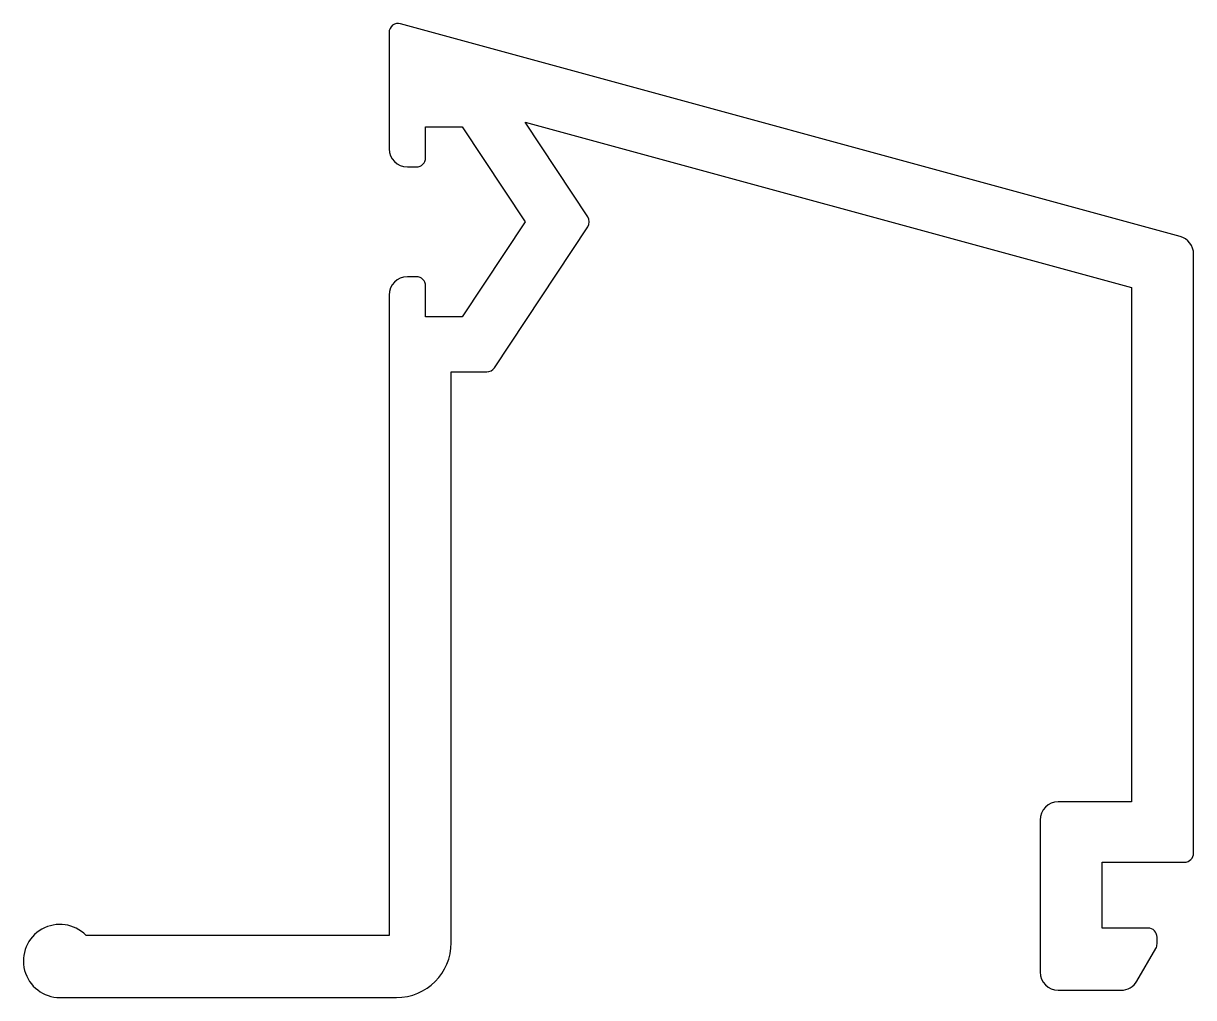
# Model space of a CAD drawing. Extents: x 1726.5 to 1758.5, y 2112.8 to 2139.4.
import ezdxf

# ---------------------------------------------------------------- set-up
doc = ezdxf.new("R2010")
doc.units = 0
doc.layers.add('DIMENSION__ISO_', color=7, linetype='CONTINUOUS')

msp = doc.modelspace()

# ---------------------------------------------------------------- linework, layer by layer
at = {"layer": 'DIMENSION__ISO_'}
for p, q in [((1758.147, 2133.618), (1736.831, 2139.431)), ((1736.515, 2139.19), (1736.515, 2136.017)), ((1741.948, 2134.156), (1740.233, 2136.741)), ((1740.233, 2136.741), (1756.816, 2132.219)), ((1737.515, 2136.617), (1738.515, 2136.617)), ((1737.515, 2135.767), (1737.515, 2136.617)), ((1738.515, 2136.617), (1740.24, 2134.017)), ((1737.015, 2135.517), (1737.265, 2135.517)), ((1740.24, 2134.017), (1738.515, 2131.417)), ((1739.395, 2130.029), (1741.948, 2133.879)), ((1758.516, 2116.767), (1758.516, 2133.135)), ((1737.265, 2132.517), (1737.015, 2132.517)), ((1737.515, 2131.417), (1737.515, 2132.267)), ((1756.816, 2132.219), (1756.816, 2118.167)), ((1736.515, 2132.017), (1736.515, 2114.517)), ((1738.515, 2131.417), (1737.515, 2131.417)), ((1738.215, 2114.317), (1738.215, 2129.917)), ((1738.215, 2129.917), (1739.186, 2129.917)), ((1756.816, 2118.167), (1754.816, 2118.167)), ((1754.316, 2117.667), (1754.316, 2113.517)), ((1756.016, 2116.517), (1758.266, 2116.517)), ((1756.016, 2114.717), (1756.016, 2116.517)), ((1757.266, 2114.717), (1756.016, 2114.717)), ((1736.515, 2114.517), (1728.23, 2114.517)), ((1757.516, 2114.284), (1757.516, 2114.467)), ((1756.967, 2113.267), (1757.482, 2114.159)), ((1754.816, 2113.017), (1756.534, 2113.017)), ((1727.516, 2112.817), (1736.715, 2112.817))]:
    msp.add_line(p, q, dxfattribs=at)
for centre, radius, start, end in [((1736.765, 2139.19), 0.25, 74.745, 180), ((1737.015, 2136.017), 0.5, 180, 270), ((1737.265, 2135.767), 0.25, 270, 360), ((1741.74, 2134.017), 0.25, 326.4496, 33.5504), ((1758.016, 2133.135), 0.5, 0, 74.745), ((1737.015, 2132.017), 0.5, 90, 180), ((1737.265, 2132.267), 0.25, 360, 90), ((1739.186, 2130.167), 0.25, 270, 326.4496), ((1754.816, 2117.667), 0.5, 90, 180), ((1758.266, 2116.767), 0.25, 270, 0), ((1727.516, 2113.817), 1, 44.427, 270), ((1757.266, 2114.467), 0.25, 360, 90), ((1736.715, 2114.317), 1.5, 270, 0), ((1757.266, 2114.284), 0.25, 330, 360), ((1754.816, 2113.517), 0.5, 180, 270), ((1756.534, 2113.517), 0.5, 270, 330)]:
    msp.add_arc(centre, radius, start, end, dxfattribs=at)

doc.saveas('drawing.dxf')
